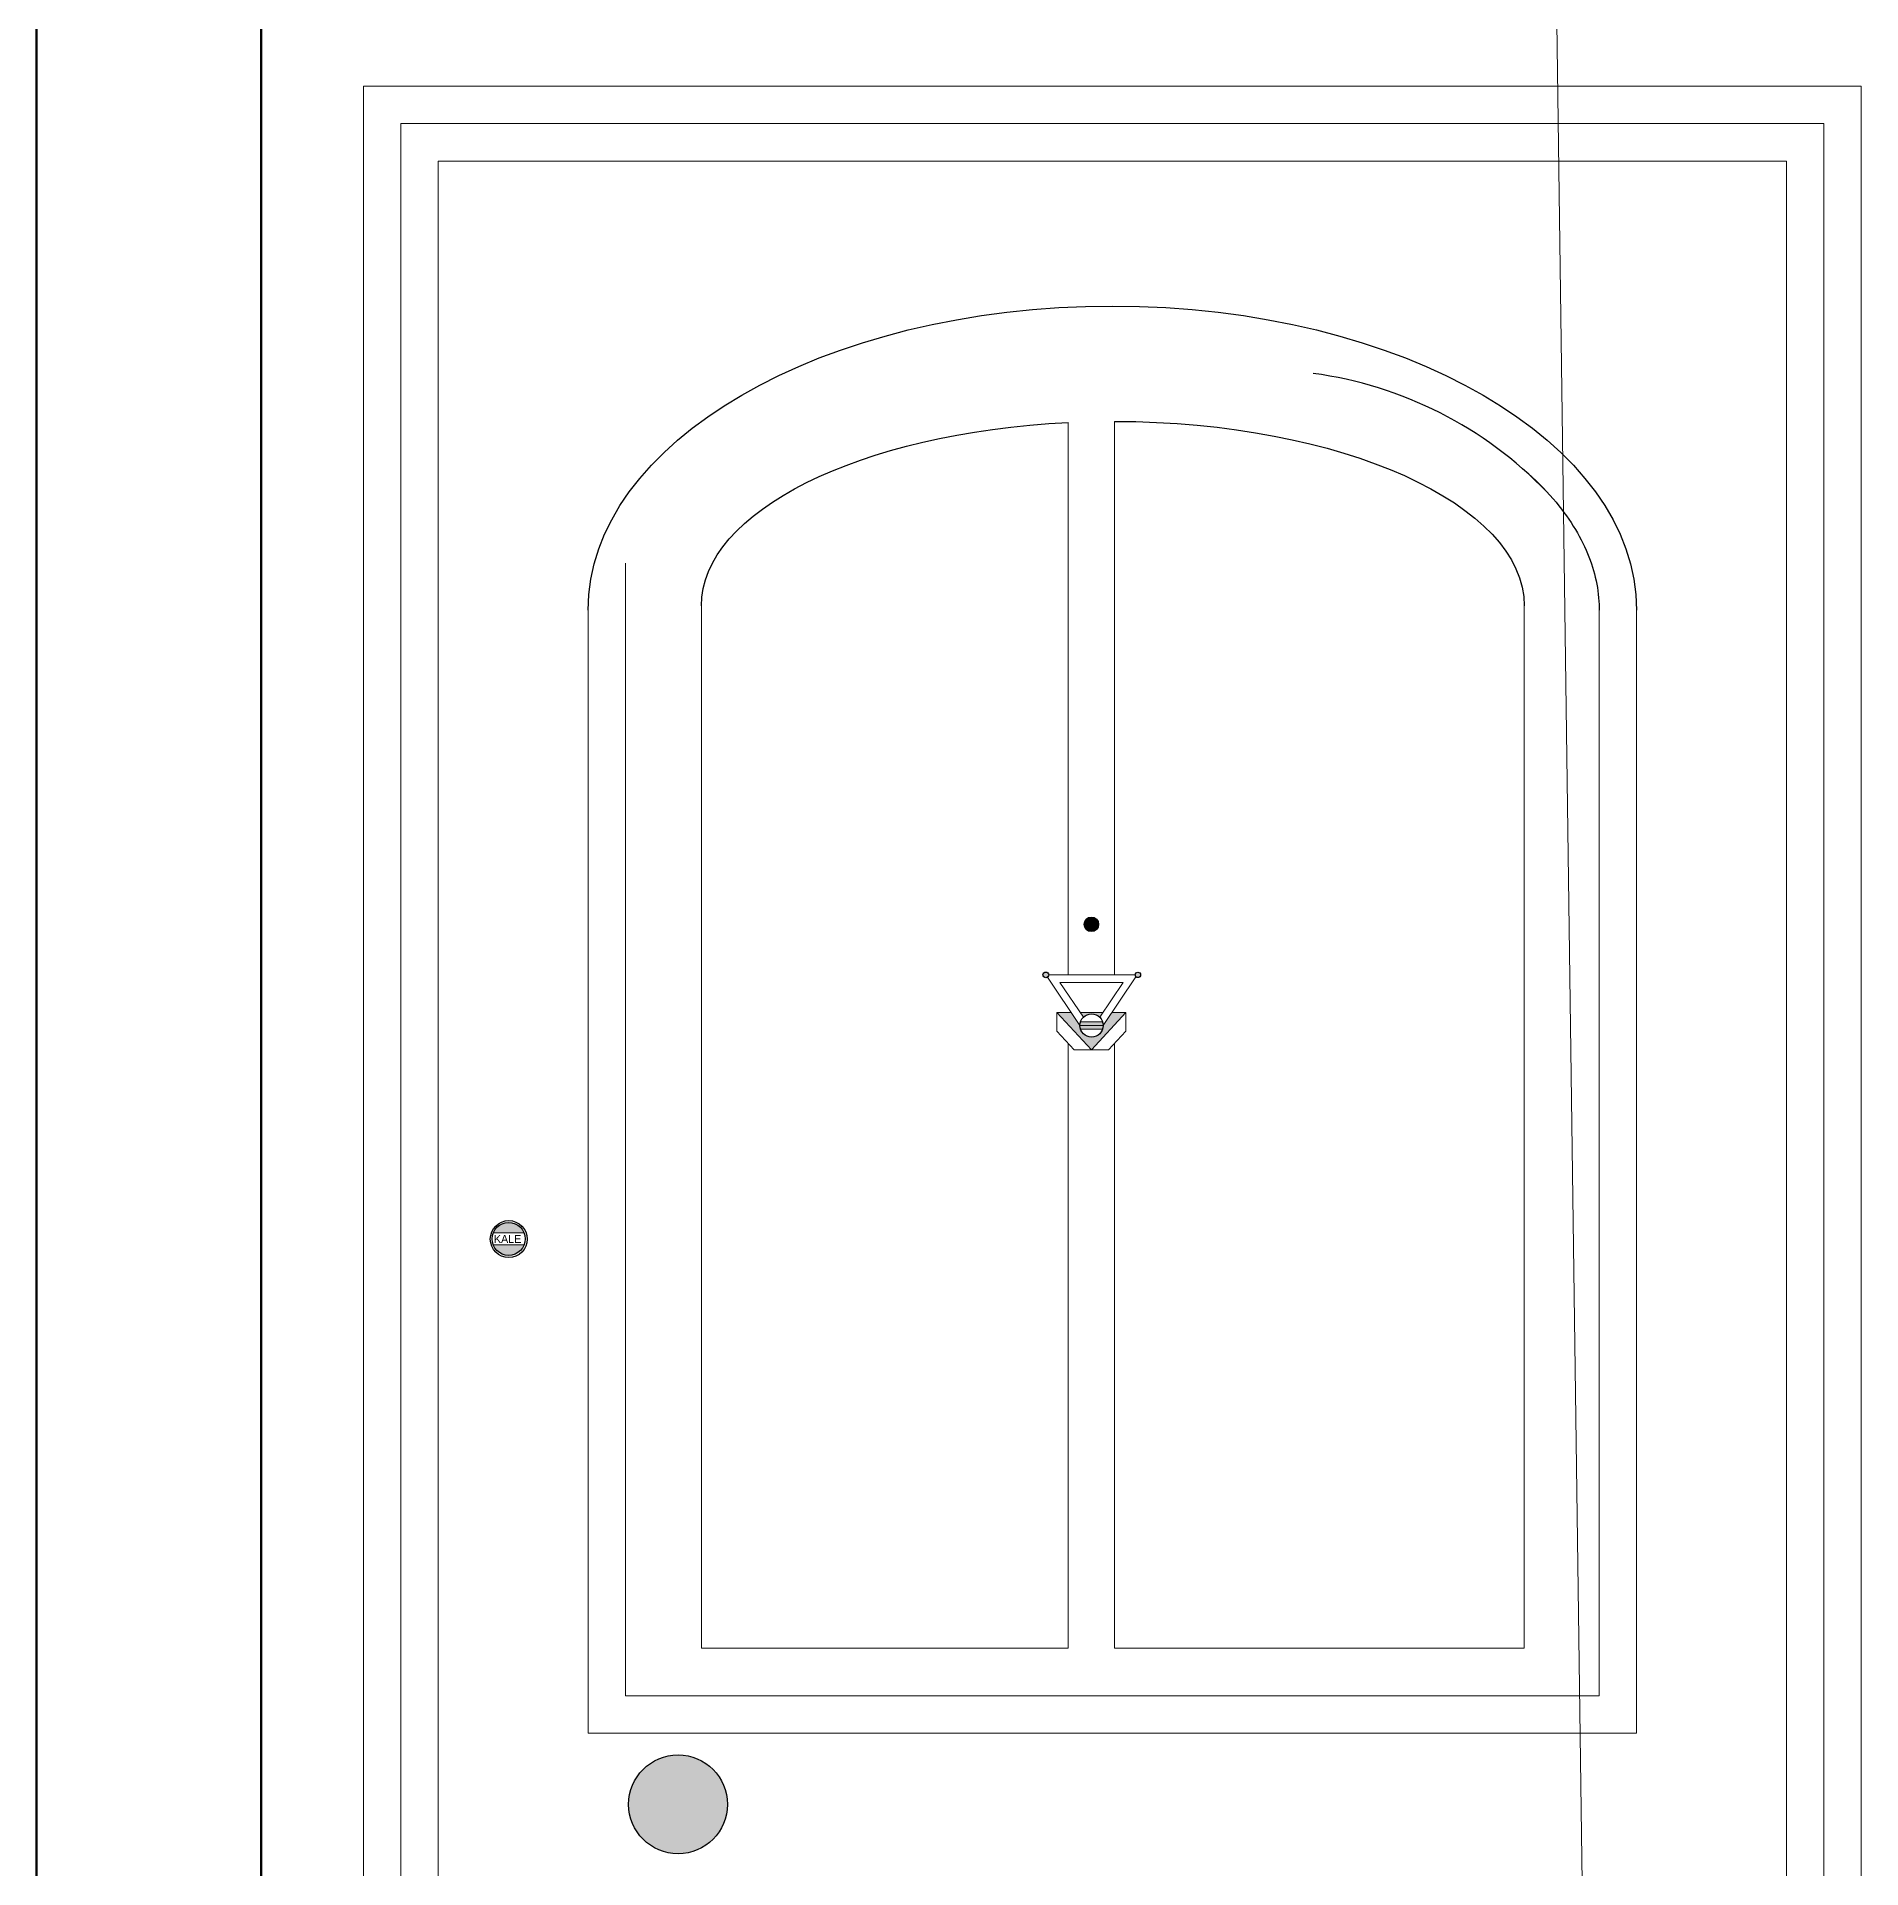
# Model space of a CAD drawing. Header units: millimetres. Extents: x 35860 to 71103, y -11298 to -8385.
# Drawn here: x 39358.16 to 39388.61, y -9605.23 to -9574.65 of the extents above; entities that cross this region are included whole.
import ezdxf

# ---------------------------------------------------------------- set-up
doc = ezdxf.new("R2010")
doc.units = ezdxf.units.MM
doc.header["$MEASUREMENT"] = 0
doc.layers.get('0').update_dxf_attribs({"lineweight": 15})
for name, color, linetype, lineweight in [('02', 2, 'Continuous', 20), ('03_Yazı', 1, 'Continuous', 30), ('07', 3, 'Continuous', 70)]:
    doc.layers.add(name, color=color, linetype=linetype, lineweight=lineweight)
doc.layers.add('OLC', color=254, linetype='Continuous')
doc.layers.add('P', color=7, linetype='Continuous')

msp = doc.modelspace()

# ---------------------------------------------------------------- hatches: boundary and pattern name
at = {"layer": 'OLC'}
for points in [[(39375.859, -9589.47, -1), (39375.667, -9589.47, -1)], [(39375.859, -9589.47, -1), (39375.667, -9589.47, -1)], [(39375.859, -9589.47, -1), (39375.667, -9589.47, -1)], [(39375.859, -9589.47, -1), (39375.667, -9589.47, -1)], [(39375.859, -9589.47, -1), (39375.667, -9589.47, -1)], [(39375.859, -9589.47, -1), (39375.667, -9589.47, -1)], [(39375.859, -9589.47, -1), (39375.667, -9589.47, -1)], [(39375.859, -9589.47, -1), (39375.667, -9589.47, -1)], [(39375.859, -9589.47, -1), (39375.667, -9589.47, -1)], [(39368.039, -9604.163, -1.000001), (39369.689, -9604.163, -1.000001)], [(39368.039, -9604.163, -1.000001), (39369.689, -9604.163, -1.000001)], [(39368.039, -9604.163, -1.000001), (39369.689, -9604.163, -1.000001)]]:
    msp.add_hatch(color=256, dxfattribs=at).paths.add_polyline_path(points)
h = msp.add_hatch(color=256, dxfattribs=at)
h.paths.add_polyline_path([(39374.954, -9590.314, -1), (39375.049, -9590.314, -1)])
h.paths.add_polyline_path([(39376.493, -9590.314, -1.000005), (39376.584, -9590.314, -1.000005)])
h = msp.add_hatch(color=256, dxfattribs=at)
h.paths.add_polyline_path([(39374.954, -9590.314, -1), (39375.049, -9590.314, -1)])
h.paths.add_polyline_path([(39376.493, -9590.314, -1.000005), (39376.584, -9590.314, -1.000005)])
h = msp.add_hatch(color=256, dxfattribs=at)
h.paths.add_polyline_path([(39374.954, -9590.314, -1), (39375.049, -9590.314, -1)])
h.paths.add_polyline_path([(39376.493, -9590.314, -1.000005), (39376.584, -9590.314, -1.000005)])
h = msp.add_hatch(color=256, dxfattribs=at)
h.paths.add_polyline_path([(39375.186, -9590.94), (39375.424, -9590.94), (39375.572, -9591.159, 1), (39375.96, -9591.159), (39376.106, -9590.94), (39376.337, -9590.94), (39375.762, -9591.564)])
h.paths.add_polyline_path([(39375.629, -9591.021), (39375.574, -9590.94), (39375.956, -9590.94), (39375.902, -9591.021, 0.410146)], flags=17)
h.paths.add_polyline_path([(39375.582, -9591.097), (39375.949, -9591.097, -0.082185), (39375.96, -9591.159), (39375.572, -9591.159, -0.082185)], flags=17)
h.paths.add_polyline_path([(39375.572, -9591.159), (39375.96, -9591.159, -0.082185), (39375.949, -9591.222), (39375.582, -9591.222, -0.082185)], flags=16)
h = msp.add_hatch(color=256, dxfattribs=at)
h.paths.add_polyline_path([(39375.186, -9590.94), (39375.424, -9590.94), (39375.572, -9591.159, 1), (39375.96, -9591.159), (39376.106, -9590.94), (39376.337, -9590.94), (39375.762, -9591.564)])
h.paths.add_polyline_path([(39375.629, -9591.021), (39375.574, -9590.94), (39375.956, -9590.94), (39375.902, -9591.021, 0.410146)], flags=17)
h.paths.add_polyline_path([(39375.582, -9591.097), (39375.949, -9591.097, -0.082185), (39375.96, -9591.159), (39375.572, -9591.159, -0.082185)], flags=17)
h.paths.add_polyline_path([(39375.572, -9591.159), (39375.96, -9591.159, -0.082185), (39375.949, -9591.222), (39375.582, -9591.222, -0.082185)], flags=16)
h = msp.add_hatch(color=256, dxfattribs=at)
h.paths.add_polyline_path([(39375.186, -9590.94), (39375.424, -9590.94), (39375.572, -9591.159, 1), (39375.96, -9591.159), (39376.106, -9590.94), (39376.337, -9590.94), (39375.762, -9591.564)])
h.paths.add_polyline_path([(39375.629, -9591.021), (39375.574, -9590.94), (39375.956, -9590.94), (39375.902, -9591.021, 0.410146)], flags=17)
h.paths.add_polyline_path([(39375.582, -9591.097), (39375.949, -9591.097, -0.082185), (39375.96, -9591.159), (39375.572, -9591.159, -0.082185)], flags=17)
h.paths.add_polyline_path([(39375.572, -9591.159), (39375.96, -9591.159, -0.082185), (39375.949, -9591.222), (39375.582, -9591.222, -0.082185)], flags=16)
h = msp.add_hatch(color=256, dxfattribs=at)
h.paths.add_polyline_path([(39366.295, -9594.821, -0.689232), (39365.78, -9594.821)])
h.paths.add_polyline_path([(39365.78, -9594.623, -0.684046), (39366.294, -9594.623)])
h = msp.add_hatch(color=256, dxfattribs=at)
h.paths.add_polyline_path([(39366.295, -9594.821, -0.689232), (39365.78, -9594.821)])
h.paths.add_polyline_path([(39365.78, -9594.623, -0.684046), (39366.294, -9594.623)])
h = msp.add_hatch(color=256, dxfattribs=at)
h.paths.add_polyline_path([(39366.295, -9594.821, -0.689232), (39365.78, -9594.821)])
h.paths.add_polyline_path([(39365.78, -9594.623, -0.684046), (39366.294, -9594.623)])

# ---------------------------------------------------------------- linework, layer by layer
msp.add_line((39383.419, -9566.019), (39384.273, -9628.91))
at = {"layer": '02'}
for p, q in [((39388.613, -9575.476), (39363.613, -9575.476)), ((39388.613, -9575.476), (39363.613, -9575.476)), ((39388.613, -9575.476), (39363.613, -9575.476)), ((39363.613, -9575.476), (39363.613, -9630.476)), ((39363.613, -9575.476), (39363.613, -9630.476)), ((39363.613, -9575.476), (39363.613, -9630.476)), ((39388.613, -9575.476), (39363.613, -9575.476)), ((39388.613, -9575.476), (39363.613, -9575.476)), ((39388.613, -9575.476), (39363.613, -9575.476)), ((39363.613, -9575.476), (39363.613, -9630.476)), ((39363.613, -9575.476), (39363.613, -9630.476)), ((39363.613, -9575.476), (39363.613, -9630.476)), ((39388.613, -9575.476), (39363.613, -9575.476)), ((39388.613, -9575.476), (39363.613, -9575.476)), ((39388.613, -9575.476), (39363.613, -9575.476)), ((39363.613, -9575.476), (39363.613, -9630.476)), ((39363.613, -9575.476), (39363.613, -9630.476)), ((39363.613, -9575.476), (39363.613, -9630.476)), ((39388.613, -9575.476), (39388.613, -9609.212)), ((39388.613, -9575.476), (39388.613, -9609.212)), ((39388.613, -9575.476), (39388.613, -9609.212)), ((39388.613, -9575.476), (39388.613, -9609.212)), ((39388.613, -9575.476), (39388.613, -9609.212)), ((39388.613, -9575.476), (39388.613, -9609.212)), ((39388.613, -9609.212), (39388.613, -9575.476)), ((39388.613, -9609.212), (39388.613, -9575.476)), ((39388.613, -9609.212), (39388.613, -9575.476)), ((39387.988, -9576.101), (39364.238, -9576.101)), ((39387.988, -9576.101), (39364.238, -9576.101)), ((39387.988, -9576.101), (39364.238, -9576.101)), ((39364.238, -9576.101), (39364.238, -9629.851)), ((39364.238, -9576.101), (39364.238, -9629.851)), ((39364.238, -9576.101), (39364.238, -9629.851)), ((39387.988, -9576.101), (39364.238, -9576.101)), ((39387.988, -9576.101), (39364.238, -9576.101)), ((39387.988, -9576.101), (39364.238, -9576.101)), ((39364.238, -9576.101), (39364.238, -9629.851)), ((39364.238, -9576.101), (39364.238, -9629.851)), ((39364.238, -9576.101), (39364.238, -9629.851)), ((39387.988, -9576.101), (39364.238, -9576.101)), ((39387.988, -9576.101), (39364.238, -9576.101)), ((39387.988, -9576.101), (39364.238, -9576.101)), ((39364.238, -9576.101), (39364.238, -9629.851)), ((39364.238, -9576.101), (39364.238, -9629.851)), ((39364.238, -9576.101), (39364.238, -9629.851)), ((39387.988, -9609.646), (39387.988, -9576.101)), ((39387.988, -9609.646), (39387.988, -9576.101)), ((39387.988, -9609.646), (39387.988, -9576.101)), ((39387.988, -9609.646), (39387.988, -9576.101)), ((39387.988, -9609.646), (39387.988, -9576.101)), ((39387.988, -9609.646), (39387.988, -9576.101)), ((39387.988, -9609.646), (39387.988, -9576.101)), ((39387.988, -9609.646), (39387.988, -9576.101)), ((39387.988, -9609.646), (39387.988, -9576.101)), ((39387.363, -9576.726), (39364.863, -9576.726)), ((39387.363, -9576.726), (39364.863, -9576.726)), ((39387.363, -9576.726), (39364.863, -9576.726)), ((39364.863, -9576.726), (39364.863, -9629.226)), ((39364.863, -9576.726), (39364.863, -9629.226)), ((39364.863, -9576.726), (39364.863, -9629.226)), ((39387.363, -9576.726), (39364.863, -9576.726)), ((39387.363, -9576.726), (39364.863, -9576.726)), ((39387.363, -9576.726), (39364.863, -9576.726)), ((39364.863, -9576.726), (39364.863, -9629.226)), ((39364.863, -9576.726), (39364.863, -9629.226)), ((39364.863, -9576.726), (39364.863, -9629.226)), ((39387.363, -9576.726), (39364.863, -9576.726)), ((39387.363, -9576.726), (39364.863, -9576.726)), ((39387.363, -9576.726), (39364.863, -9576.726)), ((39364.863, -9576.726), (39364.863, -9629.226)), ((39364.863, -9576.726), (39364.863, -9629.226)), ((39364.863, -9576.726), (39364.863, -9629.226)), ((39387.363, -9610.081), (39387.363, -9576.726)), ((39387.363, -9610.081), (39387.363, -9576.726)), ((39387.363, -9610.081), (39387.363, -9576.726)), ((39387.363, -9610.081), (39387.363, -9576.726)), ((39387.363, -9610.081), (39387.363, -9576.726)), ((39387.363, -9610.081), (39387.363, -9576.726)), ((39387.363, -9610.081), (39387.363, -9576.726)), ((39387.363, -9610.081), (39387.363, -9576.726)), ((39387.363, -9610.081), (39387.363, -9576.726)), ((39375.377, -9582.903), (39375.377, -9581.09)), ((39375.377, -9582.903), (39375.377, -9581.09)), ((39375.377, -9582.903), (39375.377, -9581.09)), ((39375.377, -9582.903), (39375.377, -9581.09)), ((39375.377, -9582.903), (39375.377, -9581.09)), ((39375.377, -9582.903), (39375.377, -9581.09)), ((39375.377, -9582.903), (39375.377, -9581.09)), ((39375.377, -9582.903), (39375.377, -9581.09)), ((39375.377, -9582.903), (39375.377, -9581.09)), ((39376.15, -9582.903), (39376.15, -9581.072)), ((39376.15, -9582.903), (39376.15, -9581.072)), ((39376.15, -9582.903), (39376.15, -9581.072)), ((39376.15, -9582.903), (39376.15, -9581.072)), ((39376.15, -9582.903), (39376.15, -9581.072)), ((39376.15, -9582.903), (39376.15, -9581.072)), ((39376.15, -9582.903), (39376.15, -9581.072)), ((39376.15, -9582.903), (39376.15, -9581.072)), ((39376.15, -9582.903), (39376.15, -9581.072)), ((39375.377, -9584.153), (39375.377, -9582.903)), ((39375.377, -9584.153), (39375.377, -9582.903)), ((39375.377, -9584.153), (39375.377, -9582.903)), ((39375.377, -9584.153), (39375.377, -9582.903)), ((39375.377, -9584.153), (39375.377, -9582.903)), ((39375.377, -9584.153), (39375.377, -9582.903)), ((39375.377, -9584.153), (39375.377, -9582.903)), ((39375.377, -9584.153), (39375.377, -9582.903)), ((39375.377, -9584.153), (39375.377, -9582.903)), ((39376.15, -9584.153), (39376.15, -9582.903)), ((39376.15, -9584.153), (39376.15, -9582.903)), ((39376.15, -9584.153), (39376.15, -9582.903)), ((39376.15, -9584.153), (39376.15, -9582.903)), ((39376.15, -9584.153), (39376.15, -9582.903)), ((39376.15, -9584.153), (39376.15, -9582.903)), ((39376.15, -9584.153), (39376.15, -9582.903)), ((39376.15, -9584.153), (39376.15, -9582.903)), ((39376.15, -9584.153), (39376.15, -9582.903)), ((39367.988, -9583.442), (39367.988, -9602.351)), ((39367.988, -9583.442), (39367.988, -9602.351)), ((39367.988, -9583.442), (39367.988, -9602.351)), ((39367.363, -9584.226), (39367.363, -9602.976)), ((39367.363, -9584.226), (39367.363, -9602.976)), ((39367.363, -9584.226), (39367.363, -9602.976)), ((39367.363, -9584.226), (39367.363, -9602.976)), ((39367.363, -9584.226), (39367.363, -9602.976)), ((39367.363, -9584.226), (39367.363, -9602.976)), ((39367.363, -9584.226), (39367.363, -9602.976)), ((39367.363, -9584.226), (39367.363, -9602.976)), ((39367.363, -9584.226), (39367.363, -9602.976)), ((39367.988, -9584.226), (39367.988, -9602.351)), ((39367.988, -9584.226), (39367.988, -9602.351)), ((39367.988, -9584.226), (39367.988, -9602.351)), ((39367.988, -9584.226), (39367.988, -9602.351)), ((39367.988, -9584.226), (39367.988, -9602.351)), ((39367.988, -9584.226), (39367.988, -9602.351)), ((39369.253, -9601.556), (39369.253, -9584.153)), ((39369.253, -9601.556), (39369.253, -9584.153)), ((39369.253, -9601.556), (39369.253, -9584.153)), ((39369.253, -9601.556), (39369.253, -9584.153)), ((39369.253, -9601.556), (39369.253, -9584.153)), ((39369.253, -9601.556), (39369.253, -9584.153)), ((39369.253, -9601.556), (39369.253, -9584.153)), ((39369.253, -9601.556), (39369.253, -9584.153)), ((39369.253, -9601.556), (39369.253, -9584.153)), ((39375.377, -9584.153), (39375.377, -9590.315)), ((39375.377, -9584.153), (39375.377, -9587.815)), ((39375.377, -9584.153), (39375.377, -9587.815)), ((39375.377, -9584.153), (39375.377, -9590.315)), ((39375.377, -9584.153), (39375.377, -9590.315)), ((39375.377, -9584.153), (39375.377, -9587.815)), ((39375.377, -9584.153), (39375.377, -9590.315)), ((39375.377, -9584.153), (39375.377, -9587.815)), ((39375.377, -9584.153), (39375.377, -9587.815)), ((39375.377, -9584.153), (39375.377, -9590.315)), ((39375.377, -9584.153), (39375.377, -9590.315)), ((39375.377, -9584.153), (39375.377, -9587.815)), ((39375.377, -9584.153), (39375.377, -9590.315)), ((39375.377, -9584.153), (39375.377, -9587.815)), ((39375.377, -9584.153), (39375.377, -9587.815)), ((39375.377, -9584.153), (39375.377, -9590.315)), ((39375.377, -9584.153), (39375.377, -9590.315)), ((39375.377, -9584.153), (39375.377, -9587.815)), ((39376.15, -9590.315), (39376.15, -9584.153)), ((39376.15, -9587.815), (39376.15, -9584.153)), ((39376.15, -9587.815), (39376.15, -9584.153)), ((39376.15, -9590.315), (39376.15, -9584.153)), ((39376.15, -9590.315), (39376.15, -9584.153)), ((39376.15, -9587.815), (39376.15, -9584.153)), ((39376.15, -9590.315), (39376.15, -9584.153)), ((39376.15, -9587.815), (39376.15, -9584.153)), ((39376.15, -9587.815), (39376.15, -9584.153)), ((39376.15, -9590.315), (39376.15, -9584.153)), ((39376.15, -9590.315), (39376.15, -9584.153)), ((39376.15, -9587.815), (39376.15, -9584.153)), ((39376.15, -9590.315), (39376.15, -9584.153)), ((39376.15, -9587.815), (39376.15, -9584.153)), ((39376.15, -9587.815), (39376.15, -9584.153)), ((39376.15, -9590.315), (39376.15, -9584.153)), ((39376.15, -9590.315), (39376.15, -9584.153)), ((39376.15, -9587.815), (39376.15, -9584.153)), ((39382.987, -9584.153), (39382.987, -9601.556)), ((39382.987, -9584.153), (39382.987, -9601.556)), ((39382.987, -9584.153), (39382.987, -9601.556)), ((39382.987, -9584.153), (39382.987, -9601.556)), ((39382.987, -9584.153), (39382.987, -9601.556)), ((39382.987, -9584.153), (39382.987, -9601.556)), ((39382.987, -9584.153), (39382.987, -9601.556)), ((39382.987, -9584.153), (39382.987, -9601.556)), ((39382.987, -9584.153), (39382.987, -9601.556)), ((39384.238, -9602.351), (39384.238, -9584.226)), ((39384.238, -9602.351), (39384.238, -9584.226)), ((39384.238, -9602.351), (39384.238, -9584.226)), ((39384.238, -9602.351), (39384.238, -9584.226)), ((39384.238, -9602.351), (39384.238, -9584.226)), ((39384.238, -9602.351), (39384.238, -9584.226)), ((39384.238, -9602.351), (39384.238, -9584.226)), ((39384.238, -9602.351), (39384.238, -9584.226)), ((39384.238, -9602.351), (39384.238, -9584.226)), ((39384.863, -9602.976), (39384.863, -9584.226)), ((39384.863, -9602.976), (39384.863, -9584.226)), ((39384.863, -9602.976), (39384.863, -9584.226)), ((39384.863, -9602.976), (39384.863, -9584.226)), ((39384.863, -9602.976), (39384.863, -9584.226)), ((39384.863, -9602.976), (39384.863, -9584.226)), ((39384.863, -9602.976), (39384.863, -9584.226)), ((39384.863, -9602.976), (39384.863, -9584.226)), ((39384.863, -9602.976), (39384.863, -9584.226)), ((39375.572, -9591.159), (39375.028, -9590.354)), ((39375.572, -9591.159), (39375.028, -9590.354)), ((39375.572, -9591.159), (39375.028, -9590.354)), ((39375.572, -9591.159), (39375.028, -9590.354)), ((39375.572, -9591.159), (39375.028, -9590.354)), ((39375.572, -9591.159), (39375.028, -9590.354)), ((39375.572, -9591.159), (39375.028, -9590.354)), ((39375.572, -9591.159), (39375.028, -9590.354)), ((39375.572, -9591.159), (39375.028, -9590.354)), ((39375.049, -9590.314), (39375.377, -9590.314)), ((39375.049, -9590.314), (39375.377, -9590.314)), ((39375.049, -9590.314), (39375.377, -9590.314)), ((39375.049, -9590.314), (39375.377, -9590.314)), ((39375.049, -9590.314), (39375.377, -9590.314)), ((39375.049, -9590.314), (39375.377, -9590.314)), ((39375.049, -9590.314), (39375.377, -9590.314)), ((39375.049, -9590.314), (39375.377, -9590.314)), ((39375.049, -9590.314), (39375.377, -9590.314)), ((39375.153, -9590.315), (39375.153, -9590.314)), ((39375.153, -9590.315), (39375.153, -9590.314)), ((39375.153, -9590.315), (39375.153, -9590.314)), ((39375.153, -9590.315), (39375.153, -9590.314)), ((39375.153, -9590.315), (39375.153, -9590.314)), ((39375.153, -9590.315), (39375.153, -9590.314)), ((39375.153, -9590.315), (39375.153, -9590.314)), ((39375.153, -9590.315), (39375.153, -9590.314)), ((39375.153, -9590.315), (39375.153, -9590.314)), ((39376.291, -9590.44), (39375.237, -9590.44)), ((39375.629, -9591.021), (39375.237, -9590.44)), ((39375.629, -9591.021), (39375.237, -9590.44)), ((39376.291, -9590.44), (39375.237, -9590.44)), ((39376.291, -9590.44), (39375.237, -9590.44)), ((39375.629, -9591.021), (39375.237, -9590.44)), ((39376.291, -9590.44), (39375.237, -9590.44)), ((39375.629, -9591.021), (39375.237, -9590.44)), ((39375.629, -9591.021), (39375.237, -9590.44)), ((39376.291, -9590.44), (39375.237, -9590.44)), ((39376.291, -9590.44), (39375.237, -9590.44)), ((39375.629, -9591.021), (39375.237, -9590.44)), ((39376.291, -9590.44), (39375.237, -9590.44)), ((39375.629, -9591.021), (39375.237, -9590.44)), ((39375.629, -9591.021), (39375.237, -9590.44)), ((39376.291, -9590.44), (39375.237, -9590.44)), ((39376.291, -9590.44), (39375.237, -9590.44)), ((39375.629, -9591.021), (39375.237, -9590.44)), ((39376.15, -9590.315), (39375.377, -9590.315)), ((39376.15, -9590.315), (39375.377, -9590.315)), ((39376.15, -9590.315), (39375.377, -9590.315)), ((39376.15, -9590.315), (39375.377, -9590.315)), ((39376.15, -9590.315), (39375.377, -9590.315)), ((39376.15, -9590.315), (39375.377, -9590.315)), ((39376.15, -9590.315), (39375.377, -9590.315)), ((39376.15, -9590.315), (39375.377, -9590.315)), ((39376.15, -9590.315), (39375.377, -9590.315)), ((39376.291, -9590.44), (39375.902, -9591.021)), ((39376.291, -9590.44), (39375.902, -9591.021)), ((39376.291, -9590.44), (39375.902, -9591.021)), ((39376.291, -9590.44), (39375.902, -9591.021)), ((39376.291, -9590.44), (39375.902, -9591.021)), ((39376.291, -9590.44), (39375.902, -9591.021)), ((39376.291, -9590.44), (39375.902, -9591.021)), ((39376.291, -9590.44), (39375.902, -9591.021)), ((39376.291, -9590.44), (39375.902, -9591.021)), ((39376.505, -9590.345), (39375.96, -9591.159)), ((39376.505, -9590.345), (39375.96, -9591.159)), ((39376.505, -9590.345), (39375.96, -9591.159)), ((39376.505, -9590.345), (39375.96, -9591.159)), ((39376.505, -9590.345), (39375.96, -9591.159)), ((39376.505, -9590.345), (39375.96, -9591.159)), ((39376.505, -9590.345), (39375.96, -9591.159)), ((39376.505, -9590.345), (39375.96, -9591.159)), ((39376.505, -9590.345), (39375.96, -9591.159)), ((39376.15, -9590.315), (39376.493, -9590.315)), ((39376.15, -9590.315), (39376.493, -9590.315)), ((39376.15, -9590.315), (39376.493, -9590.315)), ((39376.15, -9590.315), (39376.493, -9590.315)), ((39376.15, -9590.315), (39376.493, -9590.315)), ((39376.15, -9590.315), (39376.493, -9590.315)), ((39376.15, -9590.315), (39376.493, -9590.315)), ((39376.15, -9590.315), (39376.493, -9590.315)), ((39376.15, -9590.315), (39376.493, -9590.315)), ((39376.375, -9590.314), (39376.374, -9590.315)), ((39376.375, -9590.314), (39376.374, -9590.315)), ((39376.375, -9590.314), (39376.374, -9590.315)), ((39376.375, -9590.314), (39376.374, -9590.315)), ((39376.375, -9590.314), (39376.374, -9590.315)), ((39376.375, -9590.314), (39376.374, -9590.315)), ((39376.375, -9590.314), (39376.374, -9590.315)), ((39376.375, -9590.314), (39376.374, -9590.315)), ((39376.375, -9590.314), (39376.374, -9590.315)), ((39375.762, -9591.564), (39375.186, -9590.94)), ((39375.424, -9590.94), (39375.186, -9590.94)), ((39375.186, -9590.94), (39375.186, -9591.252)), ((39375.762, -9591.564), (39375.186, -9590.94)), ((39375.186, -9590.94), (39375.186, -9591.252)), ((39375.424, -9590.94), (39375.186, -9590.94)), ((39375.762, -9591.564), (39375.186, -9590.94)), ((39375.424, -9590.94), (39375.186, -9590.94)), ((39375.186, -9590.94), (39375.186, -9591.252)), ((39375.762, -9591.564), (39375.186, -9590.94)), ((39375.424, -9590.94), (39375.186, -9590.94)), ((39375.186, -9590.94), (39375.186, -9591.252)), ((39375.762, -9591.564), (39375.186, -9590.94)), ((39375.186, -9590.94), (39375.186, -9591.252)), ((39375.424, -9590.94), (39375.186, -9590.94)), ((39375.762, -9591.564), (39375.186, -9590.94)), ((39375.424, -9590.94), (39375.186, -9590.94)), ((39375.186, -9590.94), (39375.186, -9591.252)), ((39375.762, -9591.564), (39375.186, -9590.94)), ((39375.424, -9590.94), (39375.186, -9590.94)), ((39375.186, -9590.94), (39375.186, -9591.252)), ((39375.762, -9591.564), (39375.186, -9590.94)), ((39375.186, -9590.94), (39375.186, -9591.252)), ((39375.424, -9590.94), (39375.186, -9590.94)), ((39375.762, -9591.564), (39375.186, -9590.94)), ((39375.424, -9590.94), (39375.186, -9590.94)), ((39375.186, -9590.94), (39375.186, -9591.252)), ((39375.956, -9590.94), (39375.574, -9590.94)), ((39375.956, -9590.94), (39375.574, -9590.94)), ((39375.956, -9590.94), (39375.574, -9590.94)), ((39375.956, -9590.94), (39375.574, -9590.94)), ((39375.956, -9590.94), (39375.574, -9590.94)), ((39375.956, -9590.94), (39375.574, -9590.94)), ((39375.956, -9590.94), (39375.574, -9590.94)), ((39375.956, -9590.94), (39375.574, -9590.94)), ((39375.956, -9590.94), (39375.574, -9590.94)), ((39375.949, -9591.097), (39375.582, -9591.097)), ((39375.949, -9591.097), (39375.582, -9591.097)), ((39375.949, -9591.097), (39375.582, -9591.097)), ((39375.949, -9591.097), (39375.582, -9591.097)), ((39375.949, -9591.097), (39375.582, -9591.097)), ((39375.949, -9591.097), (39375.582, -9591.097)), ((39375.949, -9591.097), (39375.582, -9591.097)), ((39375.949, -9591.097), (39375.582, -9591.097)), ((39375.949, -9591.097), (39375.582, -9591.097)), ((39376.337, -9590.94), (39375.762, -9591.564)), ((39376.337, -9590.94), (39375.762, -9591.564)), ((39376.337, -9590.94), (39375.762, -9591.564)), ((39376.337, -9590.94), (39375.762, -9591.564)), ((39376.337, -9590.94), (39375.762, -9591.564)), ((39376.337, -9590.94), (39375.762, -9591.564)), ((39376.337, -9590.94), (39375.762, -9591.564)), ((39376.337, -9590.94), (39375.762, -9591.564)), ((39376.337, -9590.94), (39375.762, -9591.564)), ((39376.337, -9590.94), (39376.106, -9590.94)), ((39376.337, -9590.94), (39376.106, -9590.94)), ((39376.337, -9590.94), (39376.106, -9590.94)), ((39376.337, -9590.94), (39376.106, -9590.94)), ((39376.337, -9590.94), (39376.106, -9590.94)), ((39376.337, -9590.94), (39376.106, -9590.94)), ((39376.337, -9590.94), (39376.106, -9590.94)), ((39376.337, -9590.94), (39376.106, -9590.94)), ((39376.337, -9590.94), (39376.106, -9590.94)), ((39376.337, -9591.252), (39376.337, -9590.94)), ((39376.337, -9591.252), (39376.337, -9590.94)), ((39376.337, -9591.252), (39376.337, -9590.94)), ((39376.337, -9591.252), (39376.337, -9590.94)), ((39376.337, -9591.252), (39376.337, -9590.94)), ((39376.337, -9591.252), (39376.337, -9590.94)), ((39376.337, -9591.252), (39376.337, -9590.94)), ((39376.337, -9591.252), (39376.337, -9590.94)), ((39376.337, -9591.252), (39376.337, -9590.94)), ((39375.186, -9591.252), (39375.474, -9591.564)), ((39375.186, -9591.252), (39375.474, -9591.564)), ((39375.186, -9591.252), (39375.474, -9591.564)), ((39375.186, -9591.252), (39375.474, -9591.564)), ((39375.186, -9591.252), (39375.474, -9591.564)), ((39375.186, -9591.252), (39375.474, -9591.564)), ((39375.186, -9591.252), (39375.474, -9591.564)), ((39375.186, -9591.252), (39375.474, -9591.564)), ((39375.186, -9591.252), (39375.474, -9591.564)), ((39375.377, -9591.459), (39375.377, -9601.556)), ((39375.377, -9591.459), (39375.377, -9601.556)), ((39375.377, -9591.459), (39375.377, -9601.556)), ((39375.377, -9591.459), (39375.377, -9601.556)), ((39375.377, -9591.459), (39375.377, -9601.556)), ((39375.377, -9591.459), (39375.377, -9601.556)), ((39375.377, -9591.459), (39375.377, -9601.556)), ((39375.377, -9591.459), (39375.377, -9601.556)), ((39375.377, -9591.459), (39375.377, -9601.556)), ((39375.96, -9591.159), (39375.572, -9591.159)), ((39375.96, -9591.159), (39375.572, -9591.159)), ((39375.96, -9591.159), (39375.572, -9591.159)), ((39375.96, -9591.159), (39375.572, -9591.159)), ((39375.96, -9591.159), (39375.572, -9591.159)), ((39375.96, -9591.159), (39375.572, -9591.159)), ((39375.96, -9591.159), (39375.572, -9591.159)), ((39375.96, -9591.159), (39375.572, -9591.159)), ((39375.96, -9591.159), (39375.572, -9591.159)), ((39375.949, -9591.222), (39375.582, -9591.222)), ((39375.949, -9591.222), (39375.582, -9591.222)), ((39375.949, -9591.222), (39375.582, -9591.222)), ((39375.949, -9591.222), (39375.582, -9591.222)), ((39375.949, -9591.222), (39375.582, -9591.222)), ((39375.949, -9591.222), (39375.582, -9591.222)), ((39375.949, -9591.222), (39375.582, -9591.222)), ((39375.949, -9591.222), (39375.582, -9591.222)), ((39375.949, -9591.222), (39375.582, -9591.222)), ((39376.337, -9591.252), (39376.049, -9591.565)), ((39376.337, -9591.252), (39376.049, -9591.565)), ((39376.337, -9591.252), (39376.049, -9591.565)), ((39376.337, -9591.252), (39376.049, -9591.565)), ((39376.337, -9591.252), (39376.049, -9591.565)), ((39376.337, -9591.252), (39376.049, -9591.565)), ((39376.337, -9591.252), (39376.049, -9591.565)), ((39376.337, -9591.252), (39376.049, -9591.565)), ((39376.337, -9591.252), (39376.049, -9591.565)), ((39376.15, -9601.556), (39376.15, -9591.456)), ((39376.15, -9601.556), (39376.15, -9591.456)), ((39376.15, -9601.556), (39376.15, -9591.456)), ((39376.15, -9601.556), (39376.15, -9591.456)), ((39376.15, -9601.556), (39376.15, -9591.456)), ((39376.15, -9601.556), (39376.15, -9591.456)), ((39376.15, -9601.556), (39376.15, -9591.456)), ((39376.15, -9601.556), (39376.15, -9591.456)), ((39376.15, -9601.556), (39376.15, -9591.456)), ((39375.377, -9591.564), (39375.377, -9591.564)), ((39375.377, -9591.564), (39375.377, -9591.564)), ((39375.377, -9591.564), (39375.377, -9591.564)), ((39375.377, -9591.564), (39375.377, -9591.564)), ((39375.377, -9591.564), (39375.377, -9591.564)), ((39375.377, -9591.564), (39375.377, -9591.564)), ((39375.377, -9591.564), (39375.377, -9591.564)), ((39375.377, -9591.564), (39375.377, -9591.564)), ((39375.377, -9591.564), (39375.377, -9591.564)), ((39375.762, -9591.564), (39375.474, -9591.564)), ((39376.049, -9591.565), (39375.474, -9591.564)), ((39376.049, -9591.565), (39375.474, -9591.564)), ((39375.762, -9591.564), (39375.474, -9591.564)), ((39375.762, -9591.564), (39375.474, -9591.564)), ((39376.049, -9591.565), (39375.474, -9591.564)), ((39375.762, -9591.564), (39375.474, -9591.564)), ((39376.049, -9591.565), (39375.474, -9591.564)), ((39376.049, -9591.565), (39375.474, -9591.564)), ((39375.762, -9591.564), (39375.474, -9591.564)), ((39375.762, -9591.564), (39375.474, -9591.564)), ((39376.049, -9591.565), (39375.474, -9591.564)), ((39375.762, -9591.564), (39375.474, -9591.564)), ((39376.049, -9591.565), (39375.474, -9591.564)), ((39376.049, -9591.565), (39375.474, -9591.564)), ((39375.762, -9591.564), (39375.474, -9591.564)), ((39375.762, -9591.564), (39375.474, -9591.564)), ((39376.049, -9591.565), (39375.474, -9591.564)), ((39376.15, -9591.564), (39376.15, -9591.565)), ((39376.15, -9591.564), (39376.15, -9591.565)), ((39376.15, -9591.564), (39376.15, -9591.565)), ((39376.15, -9591.564), (39376.15, -9591.565)), ((39376.15, -9591.564), (39376.15, -9591.565)), ((39376.15, -9591.564), (39376.15, -9591.565)), ((39376.15, -9591.564), (39376.15, -9591.565)), ((39376.15, -9591.564), (39376.15, -9591.565)), ((39376.15, -9591.564), (39376.15, -9591.565)), ((39366.294, -9594.623), (39365.78, -9594.623)), ((39366.294, -9594.623), (39365.78, -9594.623)), ((39366.294, -9594.623), (39365.78, -9594.623)), ((39366.295, -9594.821), (39365.78, -9594.821)), ((39366.295, -9594.821), (39365.78, -9594.821)), ((39366.295, -9594.821), (39365.78, -9594.821)), ((39375.377, -9601.556), (39369.253, -9601.556)), ((39375.377, -9601.556), (39369.253, -9601.556)), ((39375.377, -9601.556), (39369.253, -9601.556)), ((39375.377, -9601.556), (39369.253, -9601.556)), ((39375.377, -9601.556), (39369.253, -9601.556)), ((39375.377, -9601.556), (39369.253, -9601.556)), ((39375.377, -9601.556), (39369.253, -9601.556)), ((39375.377, -9601.556), (39369.253, -9601.556)), ((39375.377, -9601.556), (39369.253, -9601.556)), ((39382.987, -9601.556), (39376.15, -9601.556)), ((39382.987, -9601.556), (39376.15, -9601.556)), ((39382.987, -9601.556), (39376.15, -9601.556)), ((39382.987, -9601.556), (39376.15, -9601.556)), ((39382.987, -9601.556), (39376.15, -9601.556)), ((39382.987, -9601.556), (39376.15, -9601.556)), ((39382.987, -9601.556), (39376.15, -9601.556)), ((39382.987, -9601.556), (39376.15, -9601.556)), ((39382.987, -9601.556), (39376.15, -9601.556)), ((39367.988, -9602.351), (39384.238, -9602.351)), ((39367.988, -9602.351), (39384.238, -9602.351)), ((39367.988, -9602.351), (39384.238, -9602.351)), ((39367.988, -9602.351), (39384.238, -9602.351)), ((39367.988, -9602.351), (39384.238, -9602.351)), ((39367.988, -9602.351), (39384.238, -9602.351)), ((39367.988, -9602.351), (39384.238, -9602.351)), ((39367.988, -9602.351), (39384.238, -9602.351)), ((39367.988, -9602.351), (39384.238, -9602.351)), ((39367.363, -9602.976), (39384.863, -9602.976)), ((39367.363, -9602.976), (39384.863, -9602.976)), ((39367.363, -9602.976), (39384.863, -9602.976)), ((39367.363, -9602.976), (39384.863, -9602.976)), ((39367.363, -9602.976), (39384.863, -9602.976)), ((39367.363, -9602.976), (39384.863, -9602.976)), ((39367.363, -9602.976), (39384.863, -9602.976)), ((39367.363, -9602.976), (39384.863, -9602.976)), ((39367.363, -9602.976), (39384.863, -9602.976))]:
    msp.add_line(p, q, dxfattribs=at)
at = {"layer": '07'}
for p, q in [((39358.159, -9574.226), (39358.159, -9630.476)), ((39361.909, -9574.226), (39361.909, -9630.476))]:
    msp.add_line(p, q, dxfattribs=at)
at = {"layer": 'OLC'}
for centre, radius in [((39366.039, -9594.725), 0.308), ((39366.039, -9594.725), 0.308), ((39366.039, -9594.725), 0.308), ((39366.037, -9594.723), 0.276), ((39366.037, -9594.723), 0.276), ((39366.037, -9594.723), 0.276), ((39368.864, -9604.163), 0.825), ((39368.864, -9604.163), 0.825), ((39368.864, -9604.163), 0.825)]:
    msp.add_circle(centre, radius, dxfattribs=at)
at = {"layer": 'P'}
for centre, radius in [((39375.763, -9589.47), 0.121), ((39375.763, -9589.47), 0.121), ((39375.763, -9589.47), 0.121), ((39375.763, -9589.47), 0.121), ((39375.763, -9589.47), 0.121), ((39375.763, -9589.47), 0.121), ((39375.763, -9589.47), 0.121), ((39375.763, -9589.47), 0.121), ((39375.763, -9589.47), 0.121), ((39375.763, -9589.47), 0.108), ((39375.763, -9589.47), 0.108), ((39375.763, -9589.47), 0.108), ((39375.763, -9589.47), 0.108), ((39375.763, -9589.47), 0.108), ((39375.763, -9589.47), 0.108), ((39375.763, -9589.47), 0.108), ((39375.763, -9589.47), 0.108), ((39375.763, -9589.47), 0.108), ((39375.763, -9589.47), 0.0958), ((39375.763, -9589.47), 0.0958), ((39375.763, -9589.47), 0.0958), ((39375.763, -9589.47), 0.0958), ((39375.763, -9589.47), 0.0958), ((39375.763, -9589.47), 0.0958), ((39375.763, -9589.47), 0.0958), ((39375.763, -9589.47), 0.0958), ((39375.763, -9589.47), 0.0958), ((39375.002, -9590.314), 0.0477), ((39375.002, -9590.314), 0.0477), ((39375.002, -9590.314), 0.0477), ((39375.002, -9590.314), 0.0477), ((39375.002, -9590.314), 0.0477), ((39375.002, -9590.314), 0.0477), ((39375.002, -9590.314), 0.0477), ((39375.002, -9590.314), 0.0477), ((39375.002, -9590.314), 0.0477), ((39376.539, -9590.314), 0.0456), ((39376.539, -9590.314), 0.0456), ((39376.539, -9590.314), 0.0456), ((39376.539, -9590.314), 0.0456), ((39376.539, -9590.314), 0.0456), ((39376.539, -9590.314), 0.0456), ((39376.539, -9590.314), 0.0456), ((39376.539, -9590.314), 0.0456), ((39376.539, -9590.314), 0.0456), ((39375.766, -9591.159), 0.194), ((39375.766, -9591.159), 0.194), ((39375.766, -9591.159), 0.194), ((39375.766, -9591.159), 0.194), ((39375.766, -9591.159), 0.194), ((39375.766, -9591.159), 0.194), ((39375.766, -9591.159), 0.194), ((39375.766, -9591.159), 0.194), ((39375.766, -9591.159), 0.194)]:
    msp.add_circle(centre, radius, dxfattribs=at)
msp.add_arc((39378.569, -9586.872), 6.661, 43.9419, 82.2671, dxfattribs=at)
msp.add_arc((39378.569, -9586.872), 6.661, 43.9419, 82.2671, dxfattribs=at)
msp.add_arc((39378.569, -9586.872), 6.661, 43.9419, 82.2671, dxfattribs=at)
at = {"layer": 'P', "extrusion": (0, 0, -1)}
for centre, major_axis, ratio, start_param, end_param in [((39376.113, -9584.226), (8.75, 0), 0.580502, 3.141593, 6.283185), ((39376.113, -9584.226), (8.75, 0), 0.580502, 3.141593, 6.283185), ((39376.113, -9584.226), (8.75, 0), 0.580502, 3.141593, 6.283185), ((39376.113, -9584.226), (8.75, 0), 0.580502, 3.141593, 6.283185), ((39376.113, -9584.226), (8.75, 0), 0.580502, 3.141593, 6.283185), ((39376.113, -9584.226), (8.75, 0), 0.580502, 3.141593, 6.283185), ((39376.113, -9584.226), (8.75, 0), 0.580502, 3.141593, 6.283185), ((39376.113, -9584.226), (8.75, 0), 0.580502, 3.141593, 6.283185), ((39376.113, -9584.226), (8.75, 0), 0.580502, 3.141593, 6.283185), ((39376.12, -9584.153), (6.867, 0), 0.448678, 3.141593, 4.603951), ((39376.12, -9584.153), (6.867, 0), 0.448678, 3.141593, 4.603951), ((39376.12, -9584.153), (6.867, 0), 0.448678, 3.141593, 4.603951), ((39376.12, -9584.153), (6.867, 0), 0.448678, 3.141593, 4.603951), ((39376.12, -9584.153), (6.867, 0), 0.448678, 3.141593, 4.603951), ((39376.12, -9584.153), (6.867, 0), 0.448678, 3.141593, 4.603951), ((39376.12, -9584.153), (6.867, 0), 0.448678, 3.141593, 4.603951), ((39376.12, -9584.153), (6.867, 0), 0.448678, 3.141593, 4.603951), ((39376.12, -9584.153), (6.867, 0), 0.448678, 3.141593, 4.603951), ((39376.12, -9584.153), (-6.867, 0), 0.448678, 1.575125, 3.141593), ((39376.12, -9584.153), (-6.867, 0), 0.448678, 1.575125, 3.141593), ((39376.12, -9584.153), (-6.867, 0), 0.448678, 1.575125, 3.141593), ((39376.12, -9584.153), (-6.867, 0), 0.448678, 1.575125, 3.141593), ((39376.12, -9584.153), (-6.867, 0), 0.448678, 1.575125, 3.141593), ((39376.12, -9584.153), (-6.867, 0), 0.448678, 1.575125, 3.141593), ((39376.12, -9584.153), (-6.867, 0), 0.448678, 1.575125, 3.141593), ((39376.12, -9584.153), (-6.867, 0), 0.448678, 1.575125, 3.141593), ((39376.12, -9584.153), (-6.867, 0), 0.448678, 1.575125, 3.141593)]:
    msp.add_ellipse(centre, major_axis=major_axis, ratio=ratio, start_param=start_param, end_param=end_param, dxfattribs=at)
at = {"layer": 'P'}
msp.add_open_spline([(39382.987, -9581.883), (39383.168, -9582.041), (39383.329, -9582.203), (39383.727, -9582.667), (39383.917, -9582.973), (39384.17, -9583.582), (39384.233, -9583.885), (39384.238, -9584.2), (39384.238, -9584.213), (39384.238, -9584.226)], degree=3, knots=[5.695958, 5.695958, 5.695958, 5.695958, 5.8209846, 5.8209846, 6.0471189, 6.0471189, 6.2732531, 6.2732531, 6.2831853, 6.2831853, 6.2831853, 6.2831853], dxfattribs=at)
msp.add_open_spline([(39382.987, -9581.883), (39383.168, -9582.041), (39383.329, -9582.203), (39383.727, -9582.667), (39383.917, -9582.973), (39384.17, -9583.582), (39384.233, -9583.885), (39384.238, -9584.2), (39384.238, -9584.213), (39384.238, -9584.226)], degree=3, knots=[5.695958, 5.695958, 5.695958, 5.695958, 5.8209846, 5.8209846, 6.0471189, 6.0471189, 6.2732531, 6.2732531, 6.2831853, 6.2831853, 6.2831853, 6.2831853], dxfattribs=at)
msp.add_open_spline([(39382.987, -9581.883), (39383.168, -9582.041), (39383.329, -9582.203), (39383.727, -9582.667), (39383.917, -9582.973), (39384.17, -9583.582), (39384.233, -9583.885), (39384.238, -9584.2), (39384.238, -9584.213), (39384.238, -9584.226)], degree=3, knots=[5.695958, 5.695958, 5.695958, 5.695958, 5.8209846, 5.8209846, 6.0471189, 6.0471189, 6.2732531, 6.2732531, 6.2831853, 6.2831853, 6.2831853, 6.2831853], dxfattribs=at)

# ---------------------------------------------------------------- texts
at = {"layer": '03_Yazı'}
msp.add_text('KALE', height=0.1336, dxfattribs=at).set_placement((39365.791, -9594.79))
msp.add_text('KALE', height=0.1336, dxfattribs=at).set_placement((39365.791, -9594.79))
msp.add_text('KALE', height=0.1336, dxfattribs=at).set_placement((39365.791, -9594.79))

doc.saveas('drawing.dxf')
